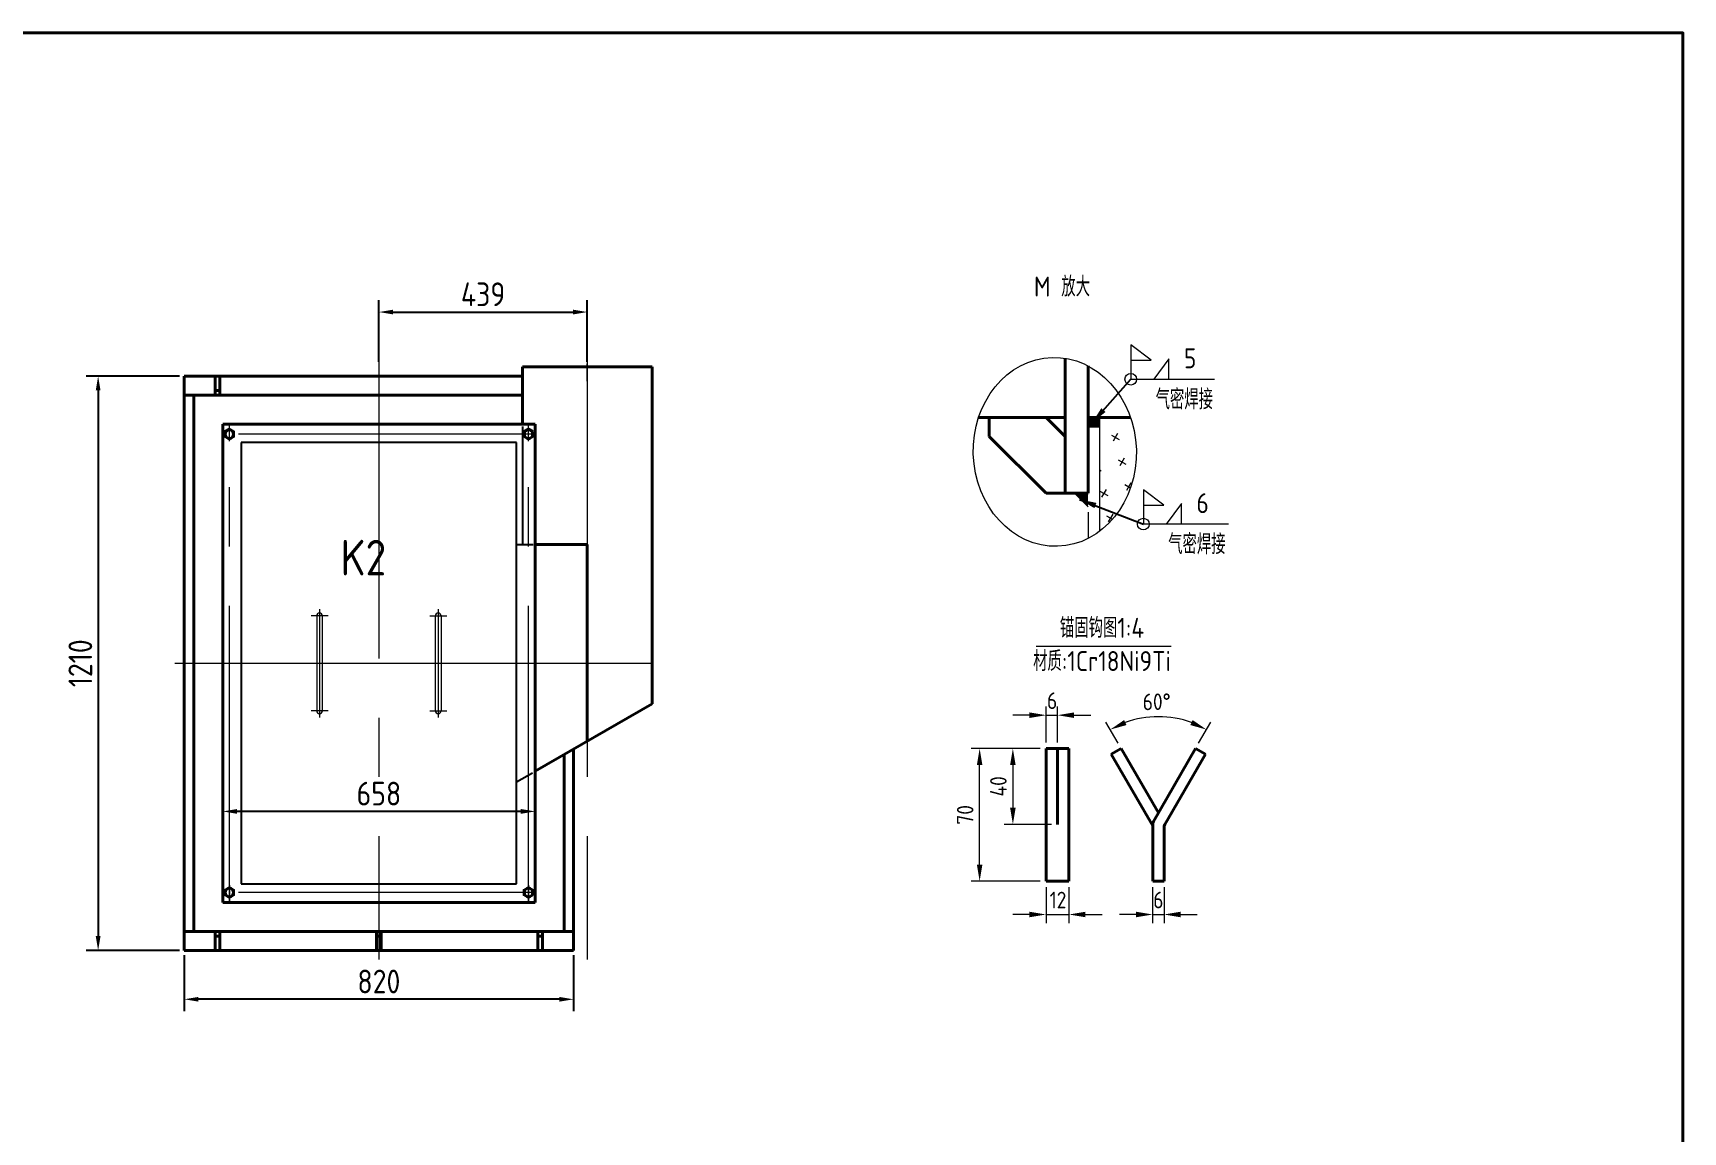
# Model space of a CAD drawing. Header units: millimetres. Extents: x 52110 to 400893, y -153728 to 31997.
# Drawn here: x 359207 to 362683, y -15738 to -13422 of the extents above; entities that cross this region are included whole.
import ezdxf

# ---------------------------------------------------------------- set-up
doc = ezdxf.new("R2010")
doc.units = ezdxf.units.MM
doc.header["$LTSCALE"] = 500
for name, pattern in [('CENTER', [2, 1.25, -0.25, 0.25, -0.25]), ('DASHEDX2', [38.1, 25.4, -12.7]), ('PHANTOM2', [1.25, 0.625, -0.125, 0.125, -0.125, 0.125, -0.125])]:
    doc.linetypes.add(name, pattern=pattern)
for name, color, linetype, lineweight in [('2D', 4, 'PHANTOM2', 20), ('BIAOZHU', 3, 'Continuous', 25), ('POU', 4, 'Continuous', 20), ('SHI', 7, 'Continuous', 40), ('SW', 8, 'Continuous', 20), ('WEN', 3, 'Continuous', 20), ('ZHONG', 1, 'CENTER', 20), ('虚线', 3, 'DASHEDX2', 25)]:
    doc.layers.add(name, color=color, linetype=linetype, lineweight=lineweight)
doc.styles.add('GB', font='gbenor.shx', dxfattribs={"bigfont": 'gbcbig.shx'})
doc.styles.add('工程字', font='gbenor.shx', dxfattribs={"bigfont": 'gbcbig.shx'})
doc.dimstyles.new('GB-5', dxfattribs={"dimscale": 10, "dimtxt": 5, "dimasz": 3, "dimexe": 2.5, "dimexo": 1, "dimgap": 1.25, "dimtad": 1, "dimdsep": 46, "dimtxsty": '工程字', "dimcen": 5, "dimadec": 0, "dimazin": 0, "dimtfac": 0.7, "dimtix": 1, "dimtmove": 0, "dimatfit": 3, "dimfxl": 0, "dimtzin": 0, "dimarcsym": 0})
doc.dimstyles.new('ISO-25$0', dxfattribs={"dimscale": 40, "dimtxt": 3.5, "dimasz": 3.5, "dimexe": 1, "dimexo": 0.2, "dimgap": 1.2, "dimtad": 1, "dimtoh": 1, "dimdec": 1, "dimzin": 9, "dimdsep": 46, "dimtxsty": 'GB', "dimcen": 0, "dimclrd": 3, "dimclre": 3, "dimclrt": 256, "dimadec": 0, "dimazin": 2, "dimtfac": 1, "dimtdec": 1, "dimtix": 1, "dimtmove": 0, "dimatfit": 3, "dimldrblk": 'DOTSMALL', "dimfxl": 0, "dimlwd": -1, "dimlwe": 20, "dimarcsym": 0})
doc.dimstyles.get("Standard").update_dxf_attribs({"dimtxt": 0.18, "dimasz": 0.18, "dimexe": 0.18, "dimexo": 0.0625, "dimgap": 0.09, "dimtad": 0, "dimtih": 1, "dimtoh": 1, "dimdec": 4, "dimzin": 0, "dimdsep": 46, "dimtxsty": 'Standard', "dimcen": 0.09, "dimadec": 0, "dimazin": 0, "dimtfac": 1, "dimtdec": 4, "dimtofl": 0, "dimtmove": 0, "dimatfit": 3, "dimfxl": 0, "dimtolj": 1, "dimtzin": 0, "dimarcsym": 0})

# ---------------------------------------------------------------- blocks, each defined once
blk = doc.blocks.new('*D173')
at = {"layer": 'Defpoints', "color": 0}
for p in [(361565.6, -15209.6), (361589.6, -15209.6), (361589.6, -15279.6)]:
    blk.add_point(p, dxfattribs=at)
at = {"layer": 'WEN', "color": 3, "lineweight": 20}
for p, q in [((361565.6, -15222.1), (361565.6, -15297.6)), ((361589.6, -15222.1), (361589.6, -15297.6)), ((361530.6, -15279.6), (361495.6, -15279.6)), ((361565.6, -15279.6), (361589.6, -15279.6)), ((361624.6, -15279.6), (361659.6, -15279.6))]:
    blk.add_line(p, q, dxfattribs=at)
at = {"layer": 'WEN', "color": 3}
for points in [[(361530.6, -15273.8), (361530.6, -15285.5), (361565.6, -15279.6)], [(361624.6, -15273.8), (361624.6, -15285.5), (361589.6, -15279.6)]]:
    blk.add_solid(points, dxfattribs=at)
at = {"layer": 'WEN', "insert": (361577.6, -15249.1), "char_height": 35, "attachment_point": 5, "style": 'GB'}
blk.add_mtext('6', dxfattribs=at)
blk = doc.blocks.new('_DotSmall')
at = {"color": 0, "linetype": 'ByBlock', "const_width": 0.5}
blk.add_lwpolyline([(-0.0625, 0, 1), (0.0625, 0, 1)], format="xyb", close=True, dxfattribs=at)
blk = doc.blocks.new('*D228')
at = {"layer": 'BIAOZHU', "color": 0, "lineweight": -2}
for p, q in [((359606.6, -15071.6), (359606.6, -15037.4)), ((360264.6, -15071.6), (360264.6, -15037.4)), ((360234.6, -15062.4), (359636.6, -15062.4))]:
    blk.add_line(p, q, dxfattribs=at)
at = {"layer": 'BIAOZHU', "color": 0}
for points in [[(359636.6, -15057.4), (359636.6, -15067.4), (359606.6, -15062.4)], [(360234.6, -15057.4), (360234.6, -15067.4), (360264.6, -15062.4)]]:
    blk.add_solid(points, dxfattribs=at)
at = {"layer": 'Defpoints', "color": 0}
for p in [(359606.6, -15062.4), (359606.6, -15081.6), (360264.6, -15081.6)]:
    blk.add_point(p, dxfattribs=at)
at = {"layer": 'BIAOZHU', "color": 0, "insert": (359935.6, -15024.9), "char_height": 50, "attachment_point": 5, "style": '工程字'}
blk.add_mtext('658', dxfattribs=at)
blk = doc.blocks.new('*D177')
at = {"layer": 'BIAOZHU', "color": 0, "lineweight": -2}
for p, q in [((359935.6, -14115.2), (359935.6, -13985.1)), ((360374.6, -14115.2), (360374.6, -13985.1)), ((359965.6, -14010.1), (360344.6, -14010.1))]:
    blk.add_line(p, q, dxfattribs=at)
at = {"layer": 'BIAOZHU', "color": 0}
for points in [[(359965.6, -14005.1), (359965.6, -14015.1), (359935.6, -14010.1)], [(360344.6, -14005.1), (360344.6, -14015.1), (360374.6, -14010.1)]]:
    blk.add_solid(points, dxfattribs=at)
at = {"layer": 'Defpoints', "color": 0}
for p in [(360374.6, -14010.1), (359935.6, -14125.2), (360374.6, -14125.2)]:
    blk.add_point(p, dxfattribs=at)
at = {"layer": 'BIAOZHU', "color": 0, "insert": (360155.1, -13972.6), "char_height": 50, "attachment_point": 5, "style": '工程字'}
blk.add_mtext('439', dxfattribs=at)
blk = doc.blocks.new('*D242')
at = {"layer": 'BIAOZHU', "color": 0, "linetype": 'ByBlock', "lineweight": -2}
for p, q in [((359525.6, -15365.2), (359525.6, -15483.3)), ((360345.6, -15365.2), (360345.6, -15483.3)), ((360315.6, -15458.3), (359555.6, -15458.3))]:
    blk.add_line(p, q, dxfattribs=at)
at = {"layer": 'BIAOZHU', "color": 0}
for points in [[(359555.6, -15453.3), (359555.6, -15463.3), (359525.6, -15458.3)], [(360315.6, -15453.3), (360315.6, -15463.3), (360345.6, -15458.3)]]:
    blk.add_solid(points, dxfattribs=at)
at = {"layer": 'Defpoints', "color": 0}
for p in [(359525.6, -15355.2), (360345.6, -15355.2), (359525.6, -15458.3)]:
    blk.add_point(p, dxfattribs=at)
at = {"layer": 'BIAOZHU', "color": 0, "insert": (359935.6, -15420.8), "char_height": 50, "attachment_point": 5, "style": '工程字'}
blk.add_mtext('820', dxfattribs=at)
blk = doc.blocks.new('*D243')
at = {"layer": 'BIAOZHU', "color": 0, "linetype": 'ByBlock', "lineweight": -2}
for p, q in [((359515.6, -14145.2), (359319.2, -14145.2)), ((359344.2, -14175.2), (359344.2, -15325.2)), ((359515.6, -15355.2), (359319.2, -15355.2))]:
    blk.add_line(p, q, dxfattribs=at)
at = {"layer": 'BIAOZHU', "color": 0}
for points in [[(359339.2, -14175.2), (359349.2, -14175.2), (359344.2, -14145.2)], [(359339.2, -15325.2), (359349.2, -15325.2), (359344.2, -15355.2)]]:
    blk.add_solid(points, dxfattribs=at)
at = {"layer": 'Defpoints', "color": 0}
for p in [(359525.6, -14145.2), (359344.2, -15355.2), (359525.6, -15355.2)]:
    blk.add_point(p, dxfattribs=at)
at = {"layer": 'BIAOZHU', "color": 0, "insert": (359306.7, -14750.2), "char_height": 50, "attachment_point": 5, "rotation": 90, "style": '工程字'}
blk.add_mtext('1210', dxfattribs=at)

msp = doc.modelspace()

# ---------------------------------------------------------------- hatches: boundary and pattern name
at = {"layer": 'POU'}
h = msp.add_hatch(dxfattribs=at)
h.set_pattern_fill('CROSS', color=256, scale=6, angle=-30, style=0)
h.set_pattern_definition([(330, (338507.367, -1402.79), (13.94557, -52.04557), [19.05, -57.15]), (240, (338520.38, -1399.303), (-52.04557, -13.94557), [19.05, -57.15])])
edge = h.paths.add_edge_path()
edge.add_ellipse((361359.49337, -14304.71627), major_axis=(5.74789, -198.96424), ratio=0.8630576181, start_angle=31.2355912, end_angle=109.99083263)
edge.add_line((361518.8995, -14232.03455), (361453.45364, -14232.03455))
edge.add_line((361453.45364, -14232.03455), (361453.45364, -14472.26667))
at = {"layer": 'WEN'}
h = msp.add_hatch(color=256, dxfattribs=at)
h.paths.add_polyline_path([(361453.45364, -14232.03455), (361453.45364, -14252.03455), (361429.45364, -14232.03455)], flags=17)
h.paths.add_polyline_path([(361453.45364, -14252.03455), (361429.45364, -14252.03455), (361429.45364, -14232.03455)])
for points in [[(361429.45364, -14252.03455), (361429.45364, -14232.03455), (361453.45364, -14252.03455)], [(361429.45364, -14392.03455), (361400.65364, -14392.03455), (361429.45364, -14420.83455)]]:
    msp.add_hatch(color=256, dxfattribs=at).paths.add_polyline_path(points)

# ---------------------------------------------------------------- linework, layer by layer
at = {"layer": '2D'}
for p, q in [((361453.45364, -14232.03455), (361453.45364, -14472.26667)), ((361429.45364, -14252.03455), (361453.45364, -14252.03455)), ((361429.45364, -14432.03455), (361429.45364, -14487.18061))]:
    msp.add_line(p, q, dxfattribs=at)
at = {"layer": 'SHI'}
for p, q in [((361381.45364, -14392.03455), (361381.45364, -14107.54683)), ((359935.6114, -14145.23089), (359525.6114, -14145.23089)), ((359525.6114, -15355.23089), (359525.6114, -14145.23089)), ((359590.6114, -14145.23089), (359590.6114, -14185.23089)), ((359600.6114, -14145.23089), (359590.6114, -14145.23089)), ((359600.6114, -14145.23089), (359600.6114, -14185.23089)), ((360238.1114, -14145.23089), (359935.6114, -14145.23089)), ((360238.1114, -14125.23089), (360238.1114, -14246.23089)), ((360238.1114, -14125.23089), (360511.1114, -14125.23089)), ((360511.1114, -14125.23089), (360511.1114, -14835.39738)), ((361429.45364, -14392.03455), (361429.45364, -14123.63491)), ((359600.6114, -14175.23089), (359590.6114, -14175.23089)), ((359525.6114, -14185.23089), (359935.6114, -14185.23089)), ((359545.6114, -15315.23089), (359545.6114, -14185.23089)), ((359935.6114, -14185.23089), (360238.1114, -14185.23089)), ((360264.6114, -14246.23089), (359606.6114, -14246.23089)), ((359606.6114, -14246.23089), (359606.6114, -15254.23089)), ((360264.6114, -14246.23089), (360264.6114, -15254.23089)), ((361199.01651, -14232.03455), (361381.45364, -14232.03455)), ((361221.45364, -14272.03455), (361221.45364, -14232.03455)), ((361341.45364, -14232.03455), (361381.45364, -14272.03455)), ((361429.45364, -14232.03455), (361518.8995, -14232.03455)), ((361341.45364, -14392.03455), (361221.45364, -14272.03455)), ((361381.45364, -14392.03455), (361341.45364, -14392.03455)), ((361429.45364, -14392.03455), (361381.45364, -14392.03455)), ((360264.6114, -14500.23089), (360374.6114, -14500.23089)), ((360374.6114, -14500.23089), (360374.6114, -14914.2057)), ((360264.6114, -14977.71422), (360511.1114, -14835.39738)), ((360325.6114, -15315.23089), (360325.6114, -14942.49586)), ((360345.6114, -15355.23089), (360345.6114, -14930.94885)), ((361341.10118, -14929.62084), (361389.10118, -14929.62084)), ((361341.10118, -14929.62084), (361341.10118, -15209.62084)), ((361365.10118, -14929.62084), (361365.10118, -15089.62084)), ((361389.10118, -14929.62084), (361389.10118, -15209.62084)), ((361478.33098, -14941.62084), (361499.11559, -14929.62084)), ((361478.33098, -14941.62084), (361565.63523, -15092.83623)), ((361499.11559, -14929.62084), (361577.63523, -15065.62084)), ((361656.15487, -14929.62084), (361567.24292, -15083.62084)), ((361676.93947, -14941.62084), (361591.24292, -15090.05162)), ((361676.93947, -14941.62084), (361656.15487, -14929.62084)), ((361565.63523, -15089.62084), (361565.63523, -15209.62084)), ((361589.63523, -15096.05162), (361589.63523, -15209.62084)), ((361341.10118, -15209.62084), (361389.10118, -15209.62084)), ((361565.63523, -15209.62084), (361589.63523, -15209.62084)), ((360264.6114, -15254.23089), (359606.6114, -15254.23089)), ((359525.6114, -15315.23089), (360345.6114, -15315.23089)), ((359590.6114, -15355.23089), (359590.6114, -15315.23089)), ((359600.6114, -15325.23089), (359590.6114, -15325.23089)), ((359600.6114, -15355.23089), (359600.6114, -15315.23089)), ((359930.6114, -15355.23089), (359930.6114, -15315.23089)), ((359940.6114, -15325.23089), (359930.6114, -15325.23089)), ((359940.6114, -15355.23089), (359940.6114, -15315.23089)), ((360270.6114, -15355.23089), (360270.6114, -15315.23089)), ((360270.6114, -15325.23089), (360280.6114, -15325.23089)), ((360280.6114, -15355.23089), (360280.6114, -15315.23089)), ((360345.6114, -15355.23089), (359525.6114, -15355.23089)), ((359600.6114, -15355.23089), (359590.6114, -15355.23089)), ((359940.6114, -15355.23089), (359930.6114, -15355.23089)), ((360270.6114, -15355.23089), (360280.6114, -15355.23089))]:
    msp.add_line(p, q, dxfattribs=at)
for points in [[(356234.77169, -18013.99791), (362682.77169, -18013.99791), (362682.77169, -13421.99791), (356234.77169, -13421.99791)], [(360259.6114, -14262.03473), (360250.6114, -14256.83858), (360241.6114, -14262.03473), (360241.6114, -14272.42704), (360250.6114, -14277.62319), (360259.6114, -14272.42704)], [(359611.6114, -15238.42704), (359620.6114, -15243.62319), (359629.6114, -15238.42704), (359629.6114, -15228.03473), (359620.6114, -15222.83858), (359611.6114, -15228.03473)], [(360259.6114, -15238.42704), (360250.6114, -15243.62319), (360241.6114, -15238.42704), (360241.6114, -15228.03473), (360250.6114, -15222.83858), (360259.6114, -15228.03473)]]:
    msp.add_lwpolyline(points, close=True, dxfattribs=at)
for points in [[(359620.6114, -14256.83858), (359611.6114, -14262.03473), (359611.6114, -14272.42704), (359620.6114, -14277.62319)], [(359620.6114, -14256.83858), (359629.6114, -14262.03473), (359629.6114, -14272.42704), (359620.6114, -14277.62319)]]:
    msp.add_lwpolyline(points, dxfattribs=at)
for centre in [(359620.6114, -14267.23089), (360250.6114, -14267.23089), (359620.6114, -15233.23089), (360250.6114, -15233.23089)]:
    msp.add_circle(centre, 9, dxfattribs=at)
for centre in [(361577.63523, -15089.62084), (361601.63523, -15096.05162)]:
    msp.add_arc(centre, 12, 150, 180, dxfattribs=at)
at = {"layer": 'SW'}
for p, q in [((359804.6114, -14650.23089), (359804.6114, -14850.23089)), ((359816.6114, -14850.23089), (359816.6114, -14650.23089)), ((360054.6114, -14850.23089), (360054.6114, -14650.23089)), ((360066.6114, -14650.23089), (360066.6114, -14850.23089))]:
    msp.add_line(p, q, dxfattribs=at)
for centre, start, end in [((359810.6114, -14650.23089), 0, 180), ((360060.6114, -14650.23089), 0, 180), ((359810.6114, -14850.23089), 180, 0), ((360060.6114, -14850.23089), 180, 0)]:
    msp.add_arc(centre, 6, start, end, dxfattribs=at)
at = {"layer": 'WEN'}
for p, q in [((361562.77779, -14111.47172), (361519.5362, -14079.29601)), ((361519.5362, -14079.29601), (361519.5362, -14151.63252)), ((361519.5362, -14111.47172), (361562.77779, -14111.47172)), ((361599.90398, -14108.39094), (361567.72828, -14151.63252)), ((361599.90398, -14151.63252), (361599.90398, -14108.39094)), ((361519.5362, -14151.63252), (361696.1138, -14151.63252)), ((361453.45364, -14252.03455), (361429.45364, -14232.03455)), ((361546.0294, -14384.54372), (361546.0294, -14456.88023)), ((361589.27098, -14416.71943), (361546.0294, -14384.54372)), ((361400.65364, -14392.03455), (361429.45364, -14420.83455)), ((361546.0294, -14416.71943), (361589.27098, -14416.71943)), ((361626.39718, -14413.63865), (361594.22147, -14456.88023)), ((361626.39718, -14456.88023), (361626.39718, -14413.63865)), ((361725.48559, -14456.88023), (361546.0294, -14456.88023)), ((361320.26001, -14714.10183), (361604.53816, -14714.10183))]:
    msp.add_line(p, q, dxfattribs=at)
at = {"layer": 'WEN', "color": 3, "lineweight": 20}
for p, q in [((361306.10118, -14859.62084), (361271.10118, -14859.62084)), ((361341.10118, -14917.12084), (361341.10118, -14841.62084)), ((361341.10118, -14859.62084), (361365.10118, -14859.62084)), ((361365.10118, -14917.12084), (361365.10118, -14841.62084)), ((361400.10118, -14859.62084), (361435.10118, -14859.62084)), ((361492.86559, -14918.79552), (361467.21273, -14874.36347)), ((361662.40487, -14918.79552), (361688.05772, -14874.36347)), ((361328.60118, -14929.62084), (361183.10118, -14929.62084)), ((361328.60118, -14929.62084), (361253.10118, -14929.62084)), ((361201.10118, -15174.62084), (361201.10118, -14964.62084)), ((361271.10118, -14964.62084), (361271.10118, -15054.62084)), ((361352.60118, -15089.62084), (361253.10118, -15089.62084)), ((361328.60118, -15209.62084), (361183.10118, -15209.62084)), ((361341.10118, -15222.12084), (361341.10118, -15297.62084)), ((361389.10118, -15222.12084), (361389.10118, -15297.62084)), ((361306.10118, -15279.62084), (361271.10118, -15279.62084)), ((361341.10118, -15279.62084), (361389.10118, -15279.62084)), ((361424.10118, -15279.62084), (361459.10118, -15279.62084))]:
    msp.add_line(p, q, dxfattribs=at)
at = {"layer": 'WEN'}
for centre in [(361519.5362, -14151.63252), (361546.0294, -14456.88023)]:
    msp.add_circle(centre, 12.31371, dxfattribs=at)
at = {"layer": 'WEN', "color": 3, "lineweight": 20}
msp.add_arc((361577.63523, -15065.62084), 202.84499, 69.89843657, 110.10156343, dxfattribs=at)
at = {"layer": 'WEN'}
msp.add_ellipse((361359.49337, -14304.71627), major_axis=(5.74789, -198.96424), ratio=0.8630576181, dxfattribs=at)
at = {"layer": 'WEN', "color": 3}
for points in [[(361306.10118, -14853.78751), (361306.10118, -14865.45417), (361341.10118, -14859.62084)], [(361400.10118, -14853.78751), (361400.10118, -14865.45417), (361365.10118, -14859.62084)], [(361510.39034, -14880.41678), (361505.45042, -14869.84757), (361476.21273, -14889.95192)], [(361649.82003, -14869.84757), (361644.88012, -14880.41678), (361679.05772, -14889.95192)], [(361195.26785, -14964.62084), (361206.93451, -14964.62084), (361201.10118, -14929.62084)], [(361265.26785, -14964.62084), (361276.93451, -14964.62084), (361271.10118, -14929.62084)], [(361265.26785, -15054.62084), (361276.93451, -15054.62084), (361271.10118, -15089.62084)], [(361195.26785, -15174.62084), (361206.93451, -15174.62084), (361201.10118, -15209.62084)], [(361306.10118, -15273.78751), (361306.10118, -15285.45417), (361341.10118, -15279.62084)], [(361424.10118, -15273.78751), (361424.10118, -15285.45417), (361389.10118, -15279.62084)]]:
    msp.add_solid(points, dxfattribs=at)
at = {"layer": 'ZHONG'}
for p, q in [((359935.6114, -14114.84298), (359935.6114, -15374.15201)), ((360374.6114, -14114.84298), (360374.6114, -15374.15201)), ((360374.6114, -14155.6104), (360374.6114, -14119.00884)), ((359620.6114, -15254.23089), (359620.6114, -14246.23089)), ((359620.6114, -14282.46133), (359620.6114, -14246.73089)), ((360250.6114, -15254.23089), (360250.6114, -14246.23089)), ((360250.6114, -14282.46133), (360250.6114, -14246.73089)), ((360264.6114, -14267.23089), (359620.6114, -14267.23089)), ((359828.45818, -14650.23089), (359792.76462, -14650.23089)), ((359810.6114, -14636.2601), (359810.6114, -14864.20167)), ((360042.76462, -14650.23089), (360078.45818, -14650.23089)), ((360060.6114, -14636.2601), (360060.6114, -14864.20167)), ((359505.6114, -14750.23089), (360350.86701, -14750.23089)), ((359936.98987, -14750.23089), (360511.1114, -14750.23089)), ((359828.45818, -14850.23089), (359792.76462, -14850.23089)), ((360042.76462, -14850.23089), (360078.45818, -14850.23089)), ((359620.6114, -15218.00044), (359620.6114, -15253.73089)), ((360250.6114, -15218.00044), (360250.6114, -15253.73089)), ((360264.6114, -15233.23089), (359620.6114, -15233.23089))]:
    msp.add_line(p, q, dxfattribs=at)
at = {"layer": '虚线'}
for p, q in [((360238.1114, -14251.39785), (360238.1114, -14500.23089)), ((360225.6114, -14500.23089), (360260.86912, -14500.23089)), ((360225.6114, -15000.23089), (360259.13792, -14980.87434))]:
    msp.add_line(p, q, dxfattribs=at)
msp.add_lwpolyline([(360225.6114, -15215.23089), (360225.6114, -14285.23089), (359645.6114, -14285.23089), (359645.6114, -15215.23089)], close=True, dxfattribs=at)

# ---------------------------------------------------------------- texts
at = {"layer": 'BIAOZHU', "style": 'GB'}
msp.add_text('K2', height=75, dxfattribs=at).set_placement((359854.73852, -14565.1685))
at = {"layer": 'WEN', "style": 'GB'}
for s, p in [('5', (361631.45098, -14128.52602)), ('气密焊接', (361571.76718, -14215.1084)), ('6', (361657.94418, -14433.77373)), ('气密焊接', (361598.26038, -14520.35611))]:
    msp.add_text(s, height=42, dxfattribs=at).set_placement(p)
at = {"layer": 'WEN', "insert": (361315.50223, -13977.4904), "char_height": 42, "width": 641.13444, "attachment_point": 7, "style": 'GB'}
msp.add_mtext('M 放大', dxfattribs=at)
at = {"layer": 'WEN', "color": 3, "attachment_point": 5, "style": 'GB'}
for s, insert, char_height in [('锚固钩图1:4\\P材质:1Cr18Ni9Ti', (361458.89926, -14710.55614), 42), ('6', (361353.82136, -14829.12084), 35), ('12', (361366.17909, -15249.12084), 35)]:
    msp.add_mtext(s, dxfattribs=dict(at, insert=insert, char_height=char_height))
at = {"layer": 'WEN', "color": 3, "char_height": 35, "attachment_point": 5, "style": 'GB'}
for s, insert, rotation in [('60°', (361574.12926, -14831.337), 0.85734637), ('40', (361240.60118, -15009.62084), 90), ('70', (361170.60118, -15069.62084), 90)]:
    msp.add_mtext(s, dxfattribs=dict(at, insert=insert, rotation=rotation))

# ---------------------------------------------------------------- dimensions: what is measured, and where the dimension line sits
at = {"layer": 'BIAOZHU'}
for base, p1, p2, override, picture, middle in [((360374.6114, -14010.10368), (359935.6114, -14125.23089), (360374.6114, -14125.23089), {"dimfxl": 0.09}, '*D177', (360155.1114, -13972.60368)), ((359606.6114, -15062.43296), (360264.6114, -15081.62544), (359606.6114, -15081.62544), {"dimfxl": 0.09}, '*D228', (359935.6114, -15024.93296)), ((359525.6114, -15458.26127), (360345.6114, -15355.23089), (359525.6114, -15355.23089), {"dimfxl": 1.8}, '*D242', (359935.6114, -15420.76127))]:
    dim = msp.add_linear_dim(base=base, p1=p1, p2=p2, dimstyle='GB-5', override=override, dxfattribs=at)
    dim.commit()
    dim.dimension.update_dxf_attribs({"geometry": picture, "text_midpoint": middle})
dim = msp.add_linear_dim(base=(359344.1746, -15355.23089), p1=(359525.6114, -14145.23089), p2=(359525.6114, -15355.23089), angle=90, dimstyle='GB-5', override={"dimfxl": 1.8}, dxfattribs=at)
dim.commit()
dim.dimension.update_dxf_attribs({"geometry": '*D243', "text_midpoint": (359306.6746, -14750.23089)})
at = {"layer": 'WEN', "color": 3}
dim = msp.add_linear_dim(base=(361589.63523, -15279.62084), p1=(361565.63523, -15209.62084), p2=(361589.63523, -15209.62084), dimstyle='ISO-25$0', override={"dimscale": 10, "dimexe": 1.8, "dimexo": 1.25, "dimgap": 1.3, "dimtoh": 0, "dimdec": 2, "dimlfac": 0.25, "dimzin": 8, "dimazin": 0, "dimtdec": 2, "dimlwd": 20}, dxfattribs=at)
dim.commit()
dim.dimension.update_dxf_attribs({"geometry": '*D173', "text_midpoint": (361577.63523, -15249.12084)})

# ---------------------------------------------------------------- leaders
at = {"layer": 'WEN'}
for points in [[(361437.88456, -14243.67731), (361519.5362, -14151.63252)], [(361411.42164, -14404.8175), (361546.0294, -14456.88023)]]:
    msp.add_leader(points, dimstyle='Standard', override={"dimscale": 10, "dimtxt": 3.5, "dimasz": 3.6, "dimexe": 1.8, "dimexo": 0, "dimgap": 1, "dimtad": 1, "dimtih": 0, "dimtoh": 0, "dimzin": 12, "dimcen": 0, "dimtdec": 0, "dimtix": 1, "dimtofl": 1}, dxfattribs=at)

doc.saveas('drawing.dxf')
